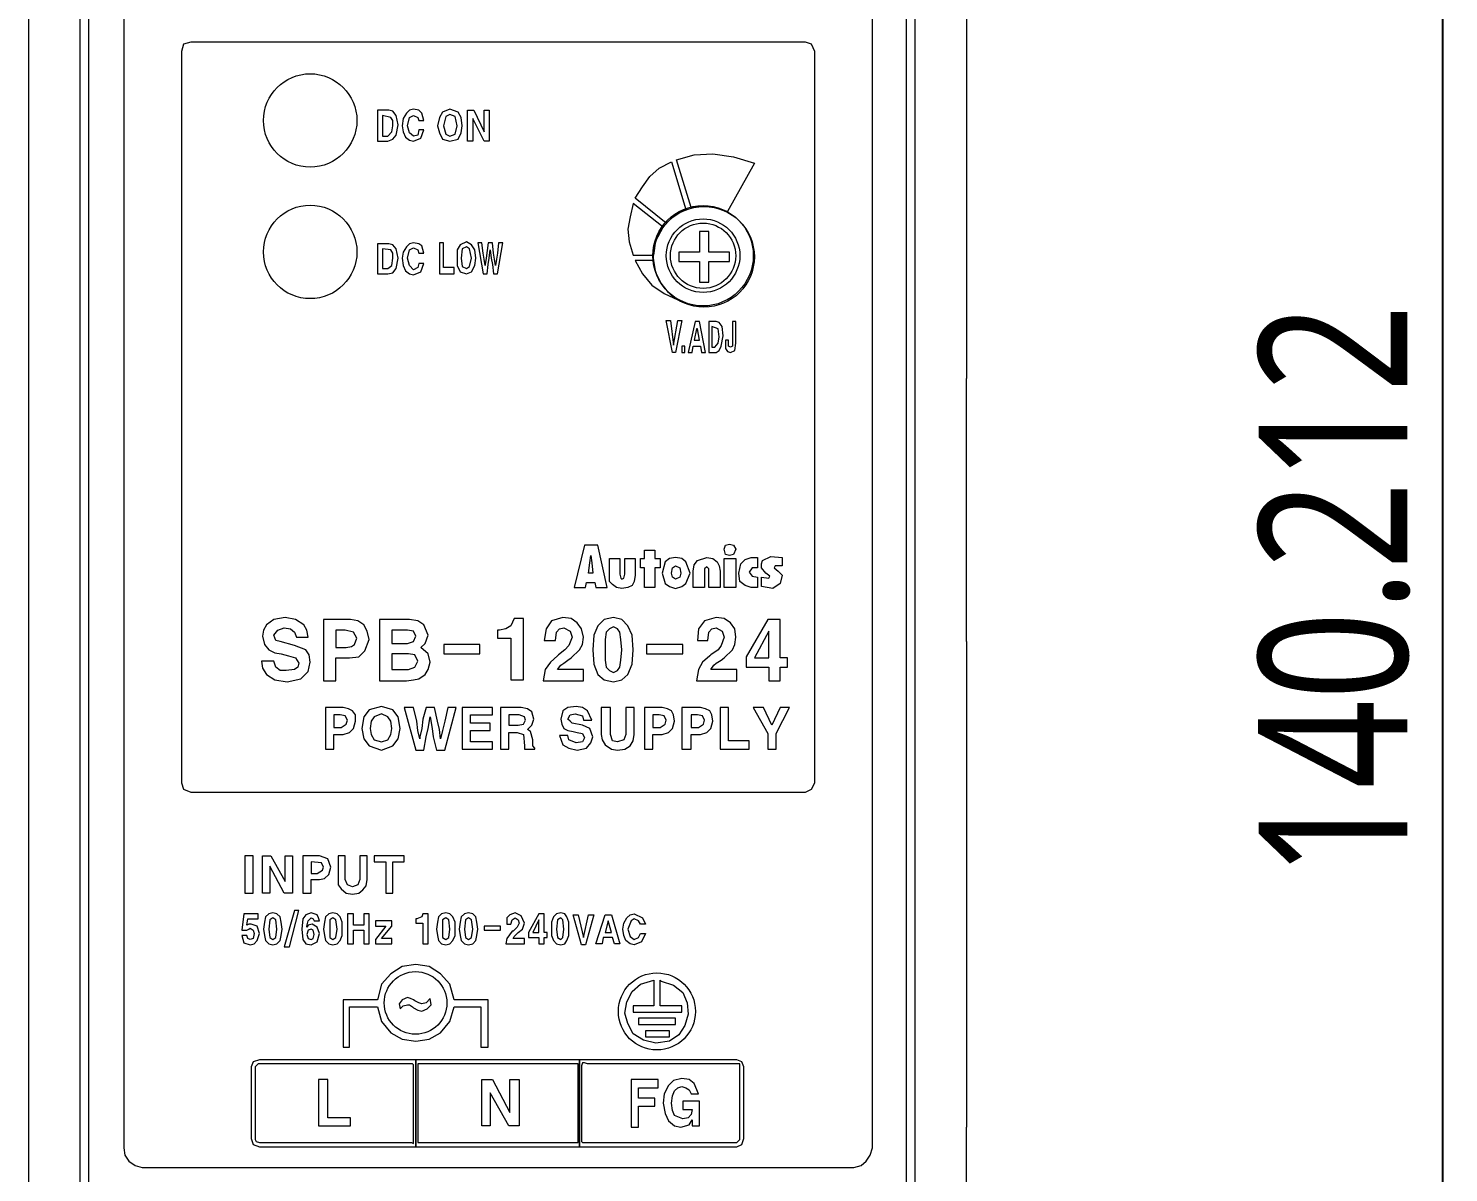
# Model space of a CAD drawing. Header units: millimetres. Extents: x -11 to 1219, y 0 to 1751.
# Drawn here: x 500.3 to 576.7, y 894 to 955.6 of the extents above; entities that cross this region are included whole.
import ezdxf

# ---------------------------------------------------------------- set-up
doc = ezdxf.new("R2010")
doc.units = ezdxf.units.MM
doc.header["$LTSCALE"] = 10
doc.layers.get('Defpoints').update_dxf_attribs({"linetype": 'CONTINUOUS'})
doc.layers.add('1', color=7, linetype='CONTINUOUS')
doc.styles.get("Standard").update_dxf_attribs({"font": '', "width": 0.8})
doc.styles.get('Standard').set_extended_font_data('Meiryo UI')
doc.dimstyles.get("Standard").update_dxf_attribs({"dimtxt": 8, "dimasz": 2, "dimexe": 1.5, "dimexo": 1.5, "dimgap": 1.8, "dimtad": 1, "dimdec": 3, "dimdsep": 46, "dimtxsty": 'Standard', "dimcen": 0, "dimclrd": 4, "dimclre": 4, "dimclrt": 4, "dimadec": 0, "dimazin": 0, "dimtfac": 1, "dimtdec": 3, "dimtmove": 0, "dimatfit": 3, "dimfxl": 1, "dimtolj": 1, "dimtzin": 1, "dimarcsym": 0})

# ---------------------------------------------------------------- blocks, each defined once
blk = doc.blocks.new('Autonics Power')
at = {"layer": '1', "lineweight": 9}
for points in [[(-1.002, -91.201), (-1.002, -114.975), (-0.613, -113.249), (0.056, -111.245), (0.836, -109.018), (1.782, -106.512), (1.782, -9.521), (0.836, -7.07), (0.056, -4.787), (-0.613, -2.784), (-1.002, -1.057), (-1.002, -24.832)], [(49.442, -24.832), (49.442, -1.057), (49.052, -2.784), (48.44, -4.787), (47.605, -7.07), (46.658, -9.521), (46.658, -106.512), (47.605, -109.018), (48.44, -111.245), (49.052, -113.249), (49.442, -114.975), (49.442, -91.201)], [(2.228, -9.521), (2.228, -106.568)], [(46.213, -106.568), (46.213, -9.521)], [(-1.002, -24.832), (-1.002, -90.922), (-1.002, -91.256)], [(49.442, -24.832), (49.442, -25.111), (49.442, -50.946)], [(49.442, -65.087), (49.442, -50.945)], [(49.442, -65.087), (49.442, -90.922), (49.442, -91.201)]]:
    blk.add_lwpolyline(points, dxfattribs=at)
for points in [[(44.376, -23.719), (44.264, -23.329), (44.041, -22.995), (43.763, -22.773), (43.373, -22.716), (5.122, -22.716), (4.733, -22.773), (4.398, -22.995), (4.176, -23.329), (4.12, -23.719), (4.12, -92.314), (4.176, -92.704), (4.398, -93.037), (4.733, -93.26), (5.122, -93.372), (43.373, -93.372), (43.763, -93.26), (44.041, -93.037), (44.264, -92.704), (44.376, -92.314)], [(7.74, -32.85), (40.756, -32.85), (41.09, -32.962), (41.257, -33.351), (41.257, -43.039), (41.257, -53.005), (41.257, -62.972), (41.257, -72.715), (41.09, -73.049), (40.756, -73.216), (7.74, -73.216), (7.349, -73.049), (7.239, -72.715), (7.239, -62.972), (7.239, -53.005), (7.239, -43.039), (7.239, -33.351), (7.349, -32.962)], [(17.761, -38.195), (18.318, -38.195), (18.597, -38.084), (18.763, -37.861), (18.875, -37.304), (18.763, -36.803), (18.597, -36.58), (18.374, -36.525), (17.761, -36.525)], [(20.267, -37.081), (20.155, -36.692), (19.989, -36.525), (19.71, -36.469), (19.487, -36.525), (19.321, -36.692), (19.153, -36.97), (19.098, -37.36), (19.153, -37.694), (19.264, -37.972), (19.487, -38.139), (19.71, -38.195), (20.1, -38.029), (20.267, -37.583), (19.989, -37.583), (19.933, -37.861), (19.71, -37.917), (19.487, -37.749), (19.376, -37.36), (19.487, -36.915), (19.71, -36.803), (19.933, -36.915), (19.989, -37.081)], [(20.991, -37.36), (21.102, -37.749), (21.269, -38.084), (21.659, -38.195), (22.105, -38.084), (22.271, -37.749), (22.327, -37.36), (22.271, -36.915), (22.105, -36.636), (21.659, -36.469), (21.269, -36.636), (21.102, -36.915)], [(23.497, -37.694), (23.497, -36.525), (23.775, -36.525), (23.775, -38.195), (23.497, -38.195), (22.884, -36.97), (22.884, -38.195), (22.606, -38.195), (22.606, -36.525), (22.939, -36.525)], [(18.04, -36.803), (18.04, -37.917), (18.318, -37.917), (18.541, -37.694), (18.597, -37.36), (18.597, -37.081), (18.485, -36.915)], [(21.324, -37.36), (21.436, -37.806), (21.659, -37.917), (21.937, -37.806), (22.048, -37.36), (21.937, -36.858), (21.659, -36.747), (21.436, -36.858)], [(34.632, -41.759), (33.852, -39.198), (34.799, -38.919), (35.802, -38.863), (36.914, -39.031), (38.028, -39.364), (36.581, -41.98), (35.634, -41.702)], [(33.574, -39.309), (34.353, -41.869), (33.797, -42.148), (33.296, -42.593), (31.626, -41.257), (32.015, -40.645), (32.405, -40.088), (32.906, -39.642)], [(31.514, -41.536), (31.346, -42.26), (31.235, -42.928), (31.291, -43.595), (31.514, -44.32), (32.627, -44.32), (32.738, -43.54), (33.128, -42.816)], [(35.579, -45.767), (35.579, -44.653), (36.693, -44.653), (36.693, -44.152), (35.579, -44.152), (35.579, -43.039), (35.078, -43.039), (35.078, -44.152), (33.964, -44.152), (33.964, -44.653), (35.078, -44.653), (35.078, -45.767)], [(17.761, -45.322), (18.318, -45.322), (18.597, -45.266), (18.763, -45.044), (18.875, -44.486), (18.763, -43.985), (18.597, -43.762), (18.374, -43.707), (17.761, -43.707)], [(18.04, -43.985), (18.04, -45.044), (18.318, -45.044), (18.541, -44.876), (18.597, -44.486), (18.597, -44.208), (18.485, -44.041)], [(20.267, -44.208), (20.155, -43.818), (19.989, -43.707), (19.71, -43.652), (19.487, -43.707), (19.321, -43.874), (19.153, -44.152), (19.098, -44.486), (19.153, -44.876), (19.264, -45.154), (19.487, -45.322), (19.71, -45.377), (20.1, -45.21), (20.267, -44.764), (19.989, -44.764), (19.933, -44.987), (19.71, -45.099), (19.487, -44.876), (19.376, -44.486), (19.487, -44.041), (19.71, -43.93), (19.933, -44.041), (19.989, -44.208)], [(21.324, -43.652), (21.102, -43.652), (21.102, -45.322), (21.882, -45.322), (21.882, -44.987), (21.324, -44.987)], [(22.048, -44.486), (22.048, -44.876), (22.216, -45.21), (22.55, -45.322), (22.828, -45.21), (22.996, -44.876), (23.051, -44.486), (22.996, -44.041), (22.828, -43.762), (22.55, -43.595), (22.216, -43.762), (22.048, -44.041)], [(22.271, -44.486), (22.327, -44.932), (22.55, -45.044), (22.716, -44.932), (22.828, -44.486), (22.716, -43.985), (22.55, -43.874), (22.327, -43.985)], [(23.44, -45.322), (23.663, -45.322), (23.719, -44.821), (23.775, -44.486), (23.83, -44.041), (23.886, -44.486), (23.942, -44.821), (23.998, -45.322), (24.22, -45.322), (24.499, -43.652), (24.276, -43.652), (24.22, -44.208), (24.165, -44.543), (24.108, -44.876), (24.053, -44.543), (23.998, -44.208), (23.942, -43.652), (23.719, -43.652), (23.607, -44.486), (23.552, -44.821), (23.552, -44.876), (23.497, -44.543), (23.44, -44.208), (23.385, -43.652), (23.162, -43.652)], [(33.909, -46.714), (33.407, -46.324), (33.018, -45.823), (32.738, -45.266), (32.627, -44.598), (31.626, -44.598), (32.015, -45.322), (32.517, -45.935), (33.184, -46.379)], [(33.686, -49.163), (33.909, -47.828), (34.13, -47.828), (33.797, -49.553), (33.629, -49.553), (33.296, -47.828), (33.518, -47.828)], [(34.743, -49.22), (35.133, -49.22), (35.189, -49.553), (35.411, -49.553), (35.078, -47.883), (34.855, -47.883), (34.465, -49.553), (34.688, -49.553)], [(35.579, -49.553), (35.968, -49.553), (36.135, -49.442), (36.247, -49.22), (36.358, -48.662), (36.302, -48.161), (36.135, -47.938), (35.968, -47.883), (35.579, -47.883)], [(37.026, -47.883), (36.859, -47.883), (36.859, -49.052), (36.859, -49.22), (36.748, -49.275), (36.636, -49.22), (36.636, -48.885), (36.47, -48.885), (36.47, -49.163), (36.47, -49.33), (36.581, -49.498), (36.748, -49.553), (36.971, -49.442), (37.026, -49.052)], [(34.91, -48.273), (34.799, -48.885), (35.078, -48.885), (34.966, -48.273)], [(35.745, -48.161), (35.745, -49.275), (35.912, -49.275), (36.08, -49.052), (36.135, -48.719), (36.08, -48.273)], [(34.298, -49.22), (34.132, -49.22), (34.132, -49.554), (34.298, -49.554)], [(30.122, -62.193), (29.621, -59.91), (28.897, -59.91), (28.341, -62.193), (28.953, -62.193), (29.008, -61.913), (29.454, -61.913), (29.51, -62.193)], [(32.126, -62.193), (32.126, -61.134), (31.904, -61.134), (31.904, -60.633), (32.126, -60.633), (32.126, -60.188), (32.683, -60.188), (32.683, -60.633), (32.961, -60.633), (32.961, -61.134), (32.683, -61.134), (32.683, -62.193)], [(36.413, -60.132), (36.47, -59.91), (36.693, -59.853), (36.914, -59.91), (37.026, -60.132), (36.914, -60.41), (36.693, -60.466), (36.47, -60.41)], [(29.12, -61.412), (29.175, -60.856), (29.231, -60.466), (29.287, -60.856), (29.343, -61.412)], [(30.79, -60.633), (30.79, -60.744), (30.79, -61.023), (30.79, -61.302), (30.79, -61.468), (30.845, -61.691), (30.902, -61.747), (31.013, -61.691), (31.068, -61.468), (31.068, -61.302), (31.068, -61.023), (31.068, -60.744), (31.068, -60.633), (31.626, -60.633), (31.626, -60.801), (31.626, -61.079), (31.626, -61.412), (31.626, -61.524), (31.569, -61.858), (31.458, -62.081), (31.235, -62.193), (30.902, -62.248), (30.623, -62.193), (30.4, -62.025), (30.234, -61.858), (30.234, -61.524), (30.234, -61.412), (30.234, -61.079), (30.234, -60.801), (30.234, -60.633)], [(33.797, -60.578), (33.463, -60.633), (33.24, -60.801), (33.073, -61.412), (33.24, -61.97), (33.463, -62.136), (33.797, -62.248), (34.13, -62.136), (34.353, -61.97), (34.576, -61.412), (34.353, -60.801), (34.13, -60.633)], [(33.797, -61.023), (34.019, -61.134), (34.075, -61.412), (34.019, -61.635), (33.797, -61.747), (33.629, -61.635), (33.574, -61.412), (33.629, -61.134)], [(35.579, -62.193), (35.579, -62.081), (35.579, -61.802), (35.579, -61.524), (35.579, -61.357), (35.579, -61.19), (35.467, -61.079), (35.356, -61.19), (35.356, -61.357), (35.356, -61.524), (35.356, -61.802), (35.356, -62.081), (35.356, -62.193), (34.743, -62.193), (34.743, -62.081), (34.743, -61.747), (34.743, -61.412), (34.743, -61.302), (34.799, -60.967), (34.966, -60.744), (35.467, -60.578), (35.802, -60.633), (36.024, -60.801), (36.135, -61.023), (36.191, -61.302), (36.191, -61.412), (36.191, -61.747), (36.191, -62.081), (36.191, -62.193)], [(36.413, -60.633), (37.026, -60.633), (37.026, -62.192), (36.413, -62.192)], [(38.195, -62.193), (37.862, -62.193), (37.527, -62.081), (37.249, -61.858), (37.193, -61.412), (37.304, -60.911), (37.527, -60.689), (37.862, -60.578), (38.195, -60.578), (38.195, -61.134), (37.917, -61.134), (37.75, -61.357), (37.917, -61.58), (38.195, -61.635)], [(38.418, -61.635), (38.808, -61.691), (38.864, -61.58), (38.641, -61.412), (38.418, -61.134), (38.418, -60.911), (38.473, -60.744), (38.919, -60.521), (39.532, -60.578), (39.532, -61.023), (39.142, -61.023), (39.086, -61.134), (39.309, -61.302), (39.532, -61.524), (39.42, -61.97), (39.031, -62.248), (38.418, -62.136)], [(11.525, -66.146), (11.581, -66.535), (11.804, -66.869), (12.249, -67.148), (12.917, -67.258), (13.641, -67.092), (14.031, -66.702), (14.142, -66.201), (14.086, -65.811), (13.919, -65.533), (13.308, -65.31), (12.527, -65.087), (12.305, -65.032), (12.194, -64.754), (12.416, -64.475), (12.75, -64.364), (13.085, -64.419), (13.308, -64.586), (13.418, -64.865), (14.031, -64.865), (13.976, -64.475), (13.808, -64.196), (13.363, -63.918), (12.807, -63.807), (12.194, -63.918), (11.804, -64.196), (11.637, -64.475), (11.581, -64.809), (11.693, -65.255), (11.916, -65.533), (12.249, -65.7), (12.584, -65.756), (12.973, -65.867), (13.363, -65.978), (13.53, -66.257), (13.475, -66.479), (13.308, -66.591), (12.862, -66.647), (12.527, -66.647), (12.305, -66.479), (12.194, -66.146)], [(15.534, -65.978), (16.259, -65.978), (16.76, -65.923), (17.093, -65.588), (17.316, -64.977), (17.205, -64.531), (17.038, -64.196), (16.703, -63.974), (16.314, -63.918), (14.867, -63.918), (14.867, -67.203), (15.534, -67.203)], [(17.872, -67.203), (19.321, -67.203), (19.71, -67.148), (19.989, -67.092), (20.323, -66.869), (20.49, -66.591), (20.601, -66.201), (20.49, -65.756), (20.1, -65.422), (20.323, -65.199), (20.49, -64.754), (20.267, -64.196), (19.933, -63.974), (19.487, -63.918), (17.872, -63.918)], [(24.22, -64.92), (24.944, -64.92), (24.944, -67.148), (25.612, -67.148), (25.612, -63.863), (25.111, -63.863), (24.944, -64.252), (24.666, -64.419), (24.331, -64.475), (24.22, -64.475)], [(27.338, -65.032), (27.393, -64.586), (27.561, -64.419), (27.783, -64.364), (28.118, -64.531), (28.229, -64.865), (28.062, -65.31), (27.839, -65.533), (27.505, -65.811), (27.45, -65.867), (27.06, -66.201), (26.782, -66.591), (26.67, -67.203), (28.842, -67.203), (28.842, -66.591), (27.45, -66.591), (27.616, -66.369), (27.783, -66.257), (28.006, -66.089), (28.174, -65.978), (28.619, -65.533), (28.785, -65.255), (28.842, -64.865), (28.73, -64.419), (28.507, -64.086), (28.174, -63.863), (27.728, -63.807), (27.115, -63.974), (26.837, -64.419), (26.726, -65.032)], [(29.343, -65.533), (29.398, -66.312), (29.621, -66.869), (29.954, -67.148), (30.456, -67.258), (30.902, -67.148), (31.235, -66.869), (31.458, -66.312), (31.514, -65.533), (31.458, -64.754), (31.235, -64.252), (30.902, -63.918), (30.456, -63.807), (29.954, -63.918), (29.621, -64.252), (29.398, -64.754)], [(35.522, -65.032), (35.579, -64.586), (35.745, -64.419), (35.968, -64.364), (36.302, -64.531), (36.413, -64.865), (36.247, -65.31), (36.08, -65.533), (35.69, -65.811), (35.634, -65.867), (35.244, -66.201), (35.021, -66.591), (34.91, -67.203), (37.082, -67.203), (37.082, -66.591), (35.69, -66.591), (35.857, -66.369), (35.968, -66.257), (36.247, -66.089), (36.413, -65.978), (36.859, -65.533), (36.971, -65.255), (37.026, -64.865), (36.971, -64.419), (36.748, -64.086), (36.413, -63.863), (35.968, -63.807), (35.356, -63.974), (35.021, -64.419), (34.966, -65.032)], [(39.81, -65.978), (39.42, -65.978), (39.42, -63.918), (38.752, -63.918), (37.582, -65.923), (37.582, -66.479), (38.808, -66.479), (38.808, -67.203), (39.42, -67.203), (39.42, -66.479), (39.81, -66.479)], [(15.534, -65.422), (16.091, -65.422), (16.369, -65.366), (16.537, -65.255), (16.648, -64.92), (16.48, -64.586), (16.036, -64.475), (15.534, -64.475)], [(18.541, -64.475), (18.541, -65.199), (19.376, -65.199), (19.71, -65.087), (19.822, -64.809), (19.71, -64.531), (19.376, -64.475)], [(30.011, -65.533), (30.011, -66.089), (30.066, -66.479), (30.234, -66.647), (30.456, -66.758), (30.679, -66.647), (30.79, -66.479), (30.845, -66.089), (30.902, -65.533), (30.845, -64.977), (30.79, -64.586), (30.679, -64.419), (30.456, -64.308), (30.234, -64.419), (30.066, -64.586), (30.011, -64.977)], [(38.028, -65.978), (38.808, -65.978), (38.808, -64.531)], [(23.274, -65.255), (21.325, -65.255), (21.325, -65.756), (23.274, -65.756)], [(34.187, -65.255), (32.238, -65.255), (32.238, -65.756), (34.187, -65.756)], [(18.541, -65.756), (18.541, -66.591), (19.432, -66.591), (19.766, -66.479), (19.933, -66.146), (19.766, -65.811), (19.432, -65.756)], [(15.423, -70.099), (15.924, -70.099), (16.259, -69.987), (16.48, -69.764), (16.592, -69.375), (16.592, -69.041), (16.425, -68.818), (16.202, -68.707), (15.924, -68.65), (14.977, -68.65), (14.977, -70.878), (15.423, -70.878)], [(16.926, -69.764), (17.038, -70.322), (17.316, -70.711), (17.984, -70.934), (18.597, -70.711), (18.875, -70.322), (18.986, -69.764), (18.875, -69.152), (18.597, -68.762), (17.984, -68.595), (17.316, -68.762), (17.038, -69.152)], [(19.822, -70.934), (20.267, -70.934), (20.378, -70.21), (20.49, -69.764), (20.601, -69.152), (20.713, -69.764), (20.768, -70.21), (20.935, -70.934), (21.381, -70.934), (21.993, -68.65), (21.547, -68.65), (21.381, -69.375), (21.269, -69.876), (21.158, -70.322), (21.102, -69.82), (20.991, -69.375), (20.824, -68.65), (20.378, -68.65), (20.212, -69.263), (20.155, -69.764), (20.045, -70.21), (20.045, -70.322), (19.933, -69.876), (19.877, -69.375), (19.71, -68.65), (19.209, -68.65)], [(23.942, -68.65), (22.327, -68.65), (22.327, -70.878), (23.942, -70.878), (23.942, -70.488), (22.773, -70.488), (22.773, -69.876), (23.83, -69.876), (23.83, -69.486), (22.773, -69.486), (22.773, -69.041), (23.942, -69.041)], [(24.388, -70.878), (24.832, -70.878), (24.832, -69.987), (25.278, -69.987), (25.612, -70.099), (25.668, -70.711), (25.668, -70.878), (26.224, -70.878), (26.224, -70.823), (26.113, -70.711), (26.113, -70.377), (26.001, -69.932), (25.835, -69.82), (26.058, -69.598), (26.169, -69.263), (26.058, -68.873), (25.835, -68.707), (25.5, -68.65), (24.388, -68.65)], [(27.561, -70.154), (27.728, -70.655), (28.062, -70.823), (28.507, -70.934), (29.008, -70.823), (29.231, -70.544), (29.343, -70.21), (29.175, -69.764), (28.785, -69.598), (28.229, -69.486), (28.118, -69.375), (28.006, -69.263), (28.118, -69.041), (28.396, -68.985), (28.785, -69.096), (28.842, -69.319), (29.287, -69.319), (29.064, -68.818), (28.785, -68.65), (28.452, -68.595), (28.006, -68.65), (27.728, -68.818), (27.616, -69.263), (27.673, -69.542), (27.783, -69.764), (28.006, -69.876), (28.284, -69.932), (28.507, -69.987), (28.785, -70.042), (28.897, -70.265), (28.785, -70.488), (28.452, -70.544), (28.062, -70.377), (28.006, -70.154)], [(31.569, -68.65), (31.125, -68.65), (31.125, -70.099), (31.013, -70.377), (30.679, -70.488), (30.4, -70.433), (30.289, -70.099), (30.289, -68.65), (29.788, -68.65), (29.788, -70.099), (29.843, -70.377), (30.011, -70.655), (30.344, -70.878), (30.679, -70.934), (31.068, -70.878), (31.346, -70.711), (31.514, -70.433), (31.569, -70.099)], [(32.572, -70.099), (33.073, -70.099), (33.407, -69.987), (33.629, -69.764), (33.741, -69.375), (33.686, -69.041), (33.574, -68.818), (33.351, -68.707), (33.073, -68.65), (32.126, -68.65), (32.126, -70.878), (32.572, -70.878)], [(34.632, -70.099), (35.133, -70.099), (35.467, -69.987), (35.69, -69.764), (35.802, -69.375), (35.745, -69.041), (35.634, -68.818), (35.411, -68.707), (35.133, -68.65), (34.13, -68.65), (34.13, -70.878), (34.632, -70.878)], [(36.636, -68.65), (36.191, -68.65), (36.191, -70.878), (37.75, -70.878), (37.75, -70.433), (36.636, -70.433)], [(39.197, -70.042), (39.921, -68.65), (39.42, -68.65), (38.974, -69.598), (38.529, -68.65), (37.972, -68.65), (38.752, -70.042), (38.752, -70.878), (39.197, -70.878)], [(15.423, -69.709), (15.813, -69.709), (16.091, -69.542), (16.147, -69.319), (16.036, -69.096), (15.757, -69.041), (15.423, -69.041)], [(17.371, -69.764), (17.428, -70.099), (17.594, -70.377), (17.984, -70.488), (18.318, -70.377), (18.485, -70.099), (18.541, -69.764), (18.485, -69.375), (18.318, -69.152), (17.984, -68.985), (17.594, -69.152), (17.428, -69.375)], [(24.832, -69.598), (25.334, -69.598), (25.612, -69.542), (25.723, -69.319), (25.668, -69.152), (25.39, -69.041), (24.832, -69.041)], [(32.572, -69.709), (32.961, -69.709), (33.24, -69.542), (33.296, -69.319), (33.184, -69.096), (32.906, -69.041), (32.572, -69.041)], [(34.632, -69.709), (35.021, -69.709), (35.301, -69.542), (35.356, -69.319), (35.244, -69.096), (34.966, -69.041), (34.632, -69.041)], [(11.08, -76.613), (10.634, -76.613), (10.634, -78.617), (11.08, -78.617)], [(12.807, -78.005), (12.807, -76.613), (13.196, -76.613), (13.196, -78.617), (12.75, -78.617), (11.971, -77.17), (11.971, -78.617), (11.581, -78.617), (11.581, -76.613), (12.026, -76.613)], [(14.198, -77.893), (14.644, -77.893), (14.922, -77.838), (15.145, -77.615), (15.256, -77.225), (15.088, -76.779), (14.644, -76.613), (13.753, -76.613), (13.753, -78.617), (14.198, -78.617)], [(14.198, -77.56), (14.532, -77.56), (14.81, -77.392), (14.867, -77.225), (14.755, -77.002), (14.198, -76.947)], [(17.205, -76.613), (16.815, -76.613), (16.815, -77.893), (16.703, -78.171), (16.425, -78.283), (16.147, -78.171), (16.036, -77.893), (16.036, -76.613), (15.646, -76.613), (15.646, -77.95), (15.646, -78.171), (15.813, -78.394), (16.091, -78.617), (16.425, -78.673), (16.76, -78.617), (16.982, -78.451), (17.149, -78.228), (17.205, -77.893)], [(18.597, -76.947), (19.209, -76.947), (19.209, -76.613), (17.594, -76.613), (17.594, -76.947), (18.207, -76.947), (18.207, -78.617), (18.597, -78.617)], [(10.802, -80.009), (11.358, -80.009), (11.358, -79.731), (10.579, -79.731), (10.468, -80.622), (10.746, -80.622), (10.857, -80.566), (10.913, -80.511), (11.08, -80.622), (11.135, -80.789), (11.08, -81.067), (10.913, -81.123), (10.802, -81.067), (10.746, -80.9), (10.468, -80.9), (10.579, -81.29), (10.913, -81.401), (11.135, -81.345), (11.303, -81.178), (11.415, -80.789), (11.303, -80.399), (10.969, -80.288), (10.857, -80.288), (10.746, -80.343)], [(11.637, -80.566), (11.693, -80.9), (11.748, -81.178), (11.916, -81.345), (12.138, -81.401), (12.361, -81.345), (12.527, -81.178), (12.584, -80.9), (12.639, -80.566), (12.584, -80.176), (12.527, -79.898), (12.361, -79.731), (12.138, -79.675), (11.916, -79.731), (11.748, -79.898), (11.693, -80.176)], [(11.916, -80.566), (11.971, -81.012), (12.138, -81.123), (12.305, -81.012), (12.361, -80.566), (12.305, -80.065), (12.138, -79.953), (11.971, -80.065)], [(13.53, -79.563), (13.308, -79.563), (12.75, -81.513), (13.029, -81.513)], [(14.644, -80.121), (14.587, -79.953), (14.532, -79.786), (14.365, -79.731), (14.198, -79.675), (13.919, -79.786), (13.753, -80.009), (13.696, -80.566), (13.753, -81.123), (13.919, -81.345), (14.198, -81.401), (14.532, -81.234), (14.644, -80.789), (14.532, -80.454), (14.254, -80.288), (14.031, -80.343), (13.976, -80.454), (13.976, -80.399), (14.031, -80.121), (14.198, -79.953), (14.309, -80.009), (14.365, -80.121)], [(14.867, -80.566), (14.922, -80.9), (14.977, -81.178), (15.145, -81.345), (15.368, -81.401), (15.59, -81.345), (15.757, -81.178), (15.869, -80.9), (15.869, -80.566), (15.869, -80.176), (15.757, -79.898), (15.59, -79.731), (15.368, -79.675), (15.145, -79.731), (14.977, -79.898), (14.922, -80.176)], [(15.2, -80.566), (15.2, -81.012), (15.368, -81.123), (15.534, -81.012), (15.59, -80.566), (15.534, -80.065), (15.368, -79.953), (15.2, -80.065)], [(17.038, -80.622), (17.038, -81.345), (17.316, -81.345), (17.316, -79.731), (17.038, -79.731), (17.038, -80.343), (16.48, -80.343), (16.48, -79.731), (16.147, -79.731), (16.147, -81.345), (16.48, -81.345), (16.48, -80.622)], [(18.541, -80.399), (18.541, -80.121), (17.651, -80.121), (17.651, -80.399), (18.207, -80.399), (17.651, -81.123), (17.651, -81.345), (18.541, -81.345), (18.541, -81.067), (17.984, -81.067)], [(19.822, -80.232), (20.212, -80.232), (20.212, -81.345), (20.49, -81.345), (20.49, -79.731), (20.212, -79.731), (20.155, -79.898), (19.877, -80.009), (19.822, -80.009)], [(20.935, -80.566), (20.991, -80.9), (21.046, -81.178), (21.214, -81.345), (21.436, -81.401), (21.659, -81.345), (21.825, -81.178), (21.937, -80.9), (21.937, -80.566), (21.937, -80.176), (21.825, -79.898), (21.659, -79.731), (21.436, -79.675), (21.214, -79.731), (21.046, -79.898), (20.991, -80.176)], [(21.269, -80.566), (21.269, -81.012), (21.436, -81.123), (21.604, -81.012), (21.659, -80.566), (21.604, -80.065), (21.436, -79.953), (21.269, -80.065)], [(22.16, -80.566), (22.216, -80.9), (22.271, -81.178), (22.438, -81.345), (22.661, -81.401), (22.884, -81.345), (23.051, -81.178), (23.107, -80.9), (23.162, -80.566), (23.107, -80.176), (23.051, -79.898), (22.884, -79.731), (22.661, -79.675), (22.438, -79.731), (22.271, -79.898), (22.216, -80.176)], [(22.438, -80.566), (22.494, -81.012), (22.661, -81.123), (22.828, -81.012), (22.884, -80.566), (22.828, -80.065), (22.661, -79.953), (22.494, -80.065)], [(24.944, -80.288), (24.999, -80.065), (25.167, -79.953), (25.334, -80.065), (25.39, -80.232), (25.278, -80.454), (25.055, -80.677), (24.999, -80.677), (24.721, -81.067), (24.666, -81.345), (25.668, -81.345), (25.668, -81.067), (25.055, -81.067), (25.111, -80.955), (25.278, -80.789), (25.334, -80.734), (25.557, -80.566), (25.668, -80.232), (25.5, -79.843), (25.167, -79.675), (24.889, -79.786), (24.721, -79.953), (24.721, -80.288)], [(26.892, -80.734), (26.726, -80.734), (26.726, -79.731), (26.447, -79.731), (25.891, -80.734), (25.891, -81.012), (26.447, -81.012), (26.447, -81.345), (26.726, -81.345), (26.726, -81.012), (26.892, -81.012)], [(26.113, -80.734), (26.447, -80.734), (26.447, -80.065)], [(27.115, -80.566), (27.115, -80.9), (27.227, -81.178), (27.393, -81.345), (27.616, -81.401), (27.839, -81.345), (27.951, -81.178), (28.062, -80.9), (28.062, -80.566), (28.062, -80.176), (27.951, -79.898), (27.839, -79.731), (27.616, -79.675), (27.393, -79.731), (27.227, -79.898), (27.115, -80.176)], [(27.393, -80.566), (27.45, -81.012), (27.616, -81.123), (27.728, -81.012), (27.783, -80.566), (27.728, -80.065), (27.616, -79.953), (27.45, -80.065)], [(29.12, -79.786), (29.398, -79.786), (28.953, -81.401), (28.73, -81.401), (28.284, -79.786), (28.562, -79.786), (28.842, -81.012)], [(29.843, -81.345), (29.51, -81.345), (30.011, -79.786), (30.344, -79.786), (30.79, -81.345), (30.512, -81.345), (30.4, -81.012), (29.899, -81.012)], [(30.011, -80.734), (30.344, -80.734), (30.177, -80.121)], [(31.904, -80.288), (31.792, -80.121), (31.569, -80.009), (31.403, -80.121), (31.235, -80.566), (31.346, -80.955), (31.569, -81.123), (31.792, -81.012), (31.904, -80.789), (32.182, -80.789), (31.959, -81.234), (31.569, -81.401), (31.346, -81.345), (31.125, -81.178), (31.013, -80.9), (30.957, -80.566), (31.013, -80.232), (31.18, -79.953), (31.346, -79.786), (31.569, -79.731), (32.015, -79.953), (32.182, -80.288)], [(14.365, -80.844), (14.309, -80.622), (14.198, -80.566), (14.031, -80.622), (13.976, -80.844), (14.031, -81.067), (14.198, -81.123), (14.309, -81.067)], [(24.388, -80.399), (23.497, -80.399), (23.497, -80.622), (24.388, -80.622)], [(23.719, -84.352), (21.882, -84.352), (21.659, -83.516), (21.158, -82.96), (20.545, -82.57), (19.822, -82.459), (19.098, -82.57), (18.485, -82.96), (17.984, -83.516), (17.761, -84.352), (15.924, -84.352), (15.924, -86.913), (16.259, -86.913), (16.259, -84.742), (17.761, -84.742), (17.984, -85.521), (18.485, -86.134), (19.098, -86.468), (19.822, -86.58), (20.545, -86.468), (21.158, -86.134), (21.659, -85.521), (21.882, -84.742), (23.329, -84.742), (23.329, -86.913), (23.719, -86.913)], [(33.018, -83.35), (33.686, -83.573), (34.187, -83.962), (34.41, -84.519), (34.465, -85.131), (34.298, -85.744), (33.964, -86.245), (33.463, -86.58), (32.738, -86.691), (32.071, -86.523), (31.514, -86.19), (31.235, -85.633), (31.068, -85.076), (31.18, -84.464), (31.458, -83.907), (31.904, -83.516), (32.627, -83.295), (32.627, -83.35), (32.627, -84.687), (31.514, -84.687), (31.514, -85.02), (34.13, -85.02), (34.13, -84.687), (32.961, -84.687), (32.961, -83.295)], [(20.601, -84.297), (20.378, -84.519), (20.155, -84.575), (19.989, -84.519), (19.766, -84.407), (19.71, -84.352), (19.544, -84.297), (19.376, -84.241), (19.098, -84.352), (18.931, -84.575), (18.986, -84.853), (19.153, -84.687), (19.376, -84.63), (19.487, -84.63), (19.654, -84.742), (19.71, -84.798), (19.933, -84.908), (20.155, -84.965), (20.435, -84.853), (20.656, -84.63)], [(31.792, -85.689), (33.797, -85.689), (33.797, -85.354), (31.792, -85.354)], [(32.182, -86.357), (33.463, -86.357), (33.463, -86.022), (32.182, -86.022)], [(11.415, -92.258), (19.822, -92.258), (19.822, -87.581), (11.415, -87.581), (11.08, -87.692), (10.969, -87.972), (10.969, -91.813), (11.08, -92.147)], [(11.415, -92.036), (14.755, -92.036), (16.48, -92.036), (17.316, -92.036), (17.706, -92.036), (17.817, -92.036), (18.708, -92.036), (19.098, -92.036), (19.321, -92.036), (19.376, -92.036), (19.599, -92.036), (19.71, -92.091), (19.71, -91.925), (19.71, -91.702), (19.71, -91.367), (19.71, -90.978), (19.71, -90.644), (19.71, -90.253), (19.71, -89.419), (19.71, -88.918), (19.71, -88.472), (19.71, -88.25), (19.71, -87.86), (19.654, -87.804), (19.599, -87.804), (19.432, -87.804), (18.986, -87.804), (15.646, -87.804), (13.976, -87.804), (13.53, -87.804), (13.308, -87.804), (13.196, -87.804), (12.973, -87.804), (12.083, -87.804), (11.581, -87.804), (11.358, -87.804), (11.192, -87.972), (11.192, -88.806), (11.192, -89.084), (11.192, -89.586), (11.192, -90.476), (11.192, -90.866), (11.192, -91.089), (11.192, -91.535), (11.192, -91.868), (11.247, -91.98)], [(19.822, -92.258), (28.619, -92.258), (28.619, -87.581), (19.822, -87.581)], [(19.933, -92.036), (28.564, -92.036), (28.564, -87.805), (19.933, -87.805)], [(37.082, -87.581), (28.619, -87.581), (28.619, -92.258), (37.082, -92.258), (37.36, -92.147), (37.472, -91.813), (37.472, -87.972), (37.36, -87.692)], [(37.082, -87.804), (33.686, -87.804), (32.015, -87.804), (31.18, -87.804), (30.734, -87.804), (30.623, -87.804), (29.788, -87.804), (29.343, -87.804), (29.12, -87.804), (29.064, -87.804), (28.897, -87.749), (28.785, -87.749), (28.73, -87.915), (28.73, -88.082), (28.73, -88.417), (28.73, -88.861), (28.73, -89.141), (28.73, -89.586), (28.73, -90.421), (28.73, -90.922), (28.73, -91.312), (28.73, -91.535), (28.73, -91.98), (28.785, -92.036), (28.842, -92.036), (29.008, -92.036), (29.454, -92.036), (32.795, -92.036), (34.52, -92.036), (34.91, -92.036), (35.133, -92.036), (35.244, -92.036), (35.467, -92.036), (36.413, -92.036), (36.859, -92.036), (37.082, -92.036), (37.249, -91.868), (37.249, -90.978), (37.249, -90.699), (37.249, -90.253), (37.249, -89.307), (37.249, -88.973), (37.249, -88.751), (37.249, -88.25), (37.249, -87.915), (37.249, -87.804)], [(15.088, -88.64), (14.587, -88.64), (14.587, -91.144), (16.314, -91.144), (16.314, -90.699), (15.088, -90.699)], [(24.889, -90.421), (24.889, -88.64), (25.39, -88.64), (25.39, -91.144), (24.832, -91.144), (23.83, -89.363), (23.83, -91.144), (23.385, -91.144), (23.385, -88.64), (23.942, -88.64)], [(31.792, -90.087), (32.683, -90.087), (32.683, -89.642), (31.792, -89.642), (31.792, -89.084), (32.85, -89.084), (32.85, -88.64), (31.403, -88.64), (31.403, -91.201), (31.792, -91.201)], [(34.187, -90.253), (34.688, -90.253), (34.632, -90.533), (34.465, -90.699), (34.187, -90.755), (33.741, -90.588), (33.629, -90.31), (33.574, -89.92), (33.629, -89.53), (33.741, -89.252), (33.909, -89.084), (34.13, -89.029), (34.353, -89.084), (34.52, -89.196), (34.576, -89.307), (34.632, -89.419), (35.021, -89.419), (34.799, -88.861), (34.52, -88.64), (34.13, -88.583), (33.686, -88.695), (33.407, -88.973), (33.184, -89.419), (33.128, -89.92), (33.24, -90.476), (33.407, -90.866), (33.741, -91.144), (34.075, -91.201), (34.52, -91.089), (34.688, -90.811), (34.688, -91.144), (35.078, -91.144), (35.078, -89.809), (34.187, -89.809)]]:
    blk.add_lwpolyline(points, close=True, dxfattribs=at)
for centre, radius in [((14.148, -37.076), 2.512), ((14.148, -44.146), 2.512), ((35.272, -44.348), 2.701), ((35.321, -44.409), 2.707), ((35.273, -44.347), 1.977), ((35.273, -44.348), 1.755), ((19.812, -84.528), 1.684), ((32.789, -84.984), 2.072)]:
    blk.add_circle(centre, radius, dxfattribs=at)
blk = doc.blocks.new('*D182')
at = {"layer": '1', "color": 4, "lineweight": -2, "transparency": 16777216}
blk.add_line((576.35, 993.429), (576.35, 857.218), dxfattribs=at)
at = {"layer": '1', "color": 4, "transparency": 16777216}
for points in [[(576.017, 993.429), (576.683, 993.429), (576.35, 995.429)], [(576.017, 857.218), (576.683, 857.218), (576.35, 855.218)]]:
    blk.add_solid(points, dxfattribs=at)
at = {"layer": 'Defpoints', "color": 0, "transparency": 16777216}
for p in [(576.35, 995.429), (576.35, 855.218), (576.35, 855.218)]:
    blk.add_point(p, dxfattribs=at)
at = {"layer": '1', "color": 4, "transparency": 16777216, "insert": (570.55, 925.324), "char_height": 8, "attachment_point": 5, "rotation": 90}
blk.add_mtext('\\A1;140.212', dxfattribs=at)

msp = doc.modelspace()

# ---------------------------------------------------------------- block references
at = {"layer": '1', "color": 7, "true_color": 0xffffff}
msp.add_blockref('Autonics Power', (501.3277, 987.6787), dxfattribs=at)

# ---------------------------------------------------------------- dimensions: what is measured, and where the dimension line sits
dim = msp.add_linear_dim(base=(576.3499, 855.2177), p1=(576.3499, 995.4294), p2=(576.3499, 855.2177), angle=90, dimstyle='Standard', dxfattribs=at)
dim.commit()
dim.dimension.update_dxf_attribs({"geometry": '*D182', "text_midpoint": (570.5499, 925.3235)})

doc.saveas('drawing.dxf')
